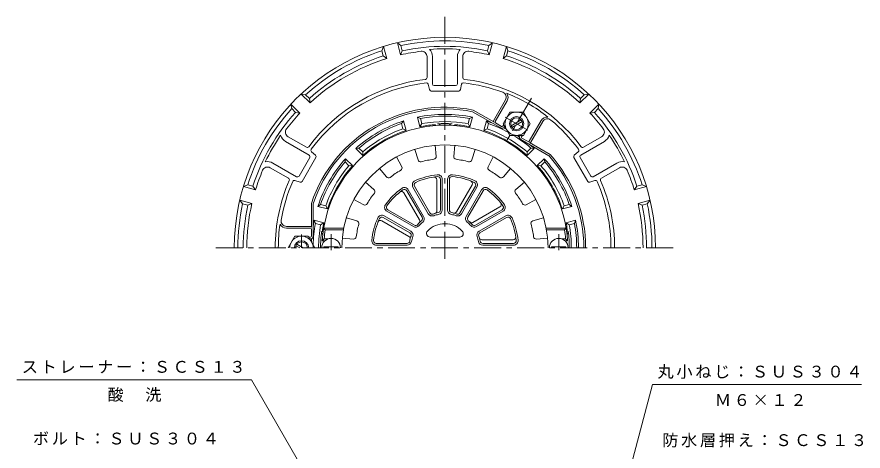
# Model space of a CAD drawing. Units: millimetres, scale not verified. Extents: x -272 to 220, y -346 to 379.
# Drawn here: x -271.6 to 200.4, y 136.7 to 379 of the extents above; entities that cross this region are included whole.
import ezdxf

# ---------------------------------------------------------------- set-up
doc = ezdxf.new("R2010")
doc.units = ezdxf.units.MM
doc.header["$LTSCALE"] = 3
doc.linetypes.add('CHAIN1', pattern=[8, 5, -1, 1, -1])
for name, color, linetype, lineweight in [('0-0_通り芯', 3, 'Continuous', 9), ('0-1_躯体', 2, 'Continuous', 9), ('0-2_仕上', 6, 'Continuous', 9), ('0-5_寸法', 7, 'Continuous', 9), ('0-A', 4, 'Continuous', 9)]:
    doc.layers.add(name, color=color, linetype=linetype, lineweight=lineweight)
doc.styles.add('ＭＳ ゴシック', font='')
doc.styles.get('ＭＳ ゴシック').set_extended_font_data('MS Gothic')

msp = doc.modelspace()

# ---------------------------------------------------------------- linework, layer by layer
at = {"layer": '0-0_通り芯', "linetype": 'CHAIN1'}
for p, q in [((-32.886, 379.043), (-32.886, 242.727)), ((-160.598, 250.154), (97.386, 250.154))]:
    msp.add_line(p, q, dxfattribs=at)
at = {"layer": '0-1_躯体', "color": 4}
for p, q in [((-0.386, 319.436), (3.364, 325.931)), ((3.364, 325.931), (10.864, 325.931)), ((14.614, 319.436), (10.864, 325.931)), ((4.018, 318.226), (9.709, 321.512)), ((3.364, 312.941), (-0.386, 319.436)), ((4.518, 317.36), (10.209, 320.646)), ((10.864, 312.941), (14.614, 319.436)), ((3.364, 312.941), (10.864, 312.941)), ((-116.636, 256.649), (-120.386, 250.154)), ((-109.136, 256.649), (-116.636, 256.649)), ((-105.386, 250.154), (-109.136, 256.649)), ((-113.886, 250.154), (-115.982, 251.364)), ((-111.886, 250.154), (-115.482, 252.23))]:
    msp.add_line(p, q, dxfattribs=at)
at = {"layer": '0-1_躯体'}
for p, q in [((-56.004, 320.977), (-57.169, 319.527)), ((-54.578, 315.656), (-56.004, 320.977)), ((-45.765, 319.468), (-46.544, 322.374)), ((-20.008, 319.468), (-19.229, 322.374)), ((-17.496, 323.047), (-19.229, 322.374)), ((-18.921, 317.726), (-17.496, 323.047)), ((-56.39, 316.621), (-57.169, 319.527)), ((-56.39, 316.621), (-54.578, 315.656)), ((-45.765, 319.468), (-46.851, 317.726)), ((-20.008, 319.468), (-18.921, 317.726)), ((-9.382, 316.621), (-11.194, 315.656)), ((-9.382, 316.621), (-8.604, 319.527)), ((-78.696, 303.742), (-80.824, 305.87)), ((-78.696, 303.742), (-78.766, 301.691)), ((12.924, 303.742), (15.051, 305.87)), ((12.924, 303.742), (12.994, 301.691)), ((12.994, 301.691), (16.889, 305.586)), ((16.889, 305.586), (15.051, 305.87)), ((-88.318, 299.929), (-88.602, 298.092)), ((-86.475, 295.964), (-88.602, 298.092)), ((-84.423, 296.034), (-88.318, 299.929)), ((20.702, 295.964), (22.829, 298.092)), ((-86.475, 295.964), (-84.423, 296.034)), ((20.702, 295.964), (18.65, 296.034)), ((-99.353, 273.658), (-102.259, 274.436)), ((33.58, 273.658), (36.487, 274.436)), ((37.936, 273.272), (36.487, 274.436)), ((-99.353, 273.658), (-98.388, 271.846)), ((33.58, 273.658), (32.615, 271.846)), ((32.615, 271.846), (37.936, 273.272)), ((-102.2, 263.033), (-105.106, 263.811)), ((-102.2, 263.033), (-100.458, 264.119)), ((36.427, 263.033), (34.686, 264.119)), ((36.427, 263.033), (39.334, 263.811))]:
    msp.add_line(p, q, dxfattribs=at)
for points in [[(-46.851, 317.726), (-48.277, 323.047), (-46.544, 322.374)], [(-11.194, 315.656), (-9.768, 320.977), (-8.604, 319.527)], [(-78.766, 301.691), (-82.661, 305.586), (-80.824, 305.87)], [(18.65, 296.034), (22.546, 299.929), (22.829, 298.092)], [(-98.388, 271.846), (-103.709, 273.272), (-102.259, 274.436)], [(-100.458, 264.119), (-105.779, 265.545), (-105.106, 263.811)], [(34.686, 264.119), (40.007, 265.545), (39.334, 263.811)]]:
    msp.add_lwpolyline(points, dxfattribs=at)
at = {"layer": '0-1_躯体', "color": 4}
for radius in [4, 3.324]:
    msp.add_circle((7.114, 319.436), radius, dxfattribs=at)
for centre, radius, start, end in [((7.109, 319.439), 6.5, 59.95093, 240.04913), ((7.119, 319.433), 6.5, 239.95087, 60.04907), ((-112.886, 250.16), 6.5, 359.95087, 180.04907), ((-112.886, 250.154), 4, 0, 180), ((-112.886, 250.154), 3.324, 0, 180)]:
    msp.add_arc(centre, radius, start, end, dxfattribs=at)
at = {"layer": '0-1_躯体'}
for centre, radius, start, end in [((-32.886, 250.154), 74.5, 108.07777, 131.92224), ((-32.886, 250.154), 74.5, 78.07777, 101.92224), ((-32.886, 250.154), 73.5, 79.29149, 100.70854), ((-32.886, 250.154), 74.5, 69.39835, 71.92224), ((-32.886, 250.154), 73.5, 109.29149, 130.70854), ((-32.886, 250.154), 70.5, 109.47449, 130.52557), ((-32.886, 250.154), 69, 95.13783, 101.67665), ((-32.886, 250.154), 70.5, 79.47449, 100.52557), ((-38.886, 316.885), 2, 53.16588, 95.13788), ((-32.886, 250.154), 69.376, 86.59644, 93.40356), ((-36.886, 317.411), 2, 36.91788, 93.40337), ((-28.886, 317.411), 2, 86.59663, 143.08212), ((-26.886, 316.885), 2, 84.86212, 126.83412), ((-32.886, 250.154), 69, 78.32338, 84.86217), ((-32.886, 250.154), 70.5, 49.47449, 70.52557), ((-32.886, 250.154), 73.5, 61.32385, 70.70854), ((-32.886, 250.154), 74.5, 62.70625, 63.97354), ((-32.886, 250.154), 69, 108.32338, 131.67665), ((-32.886, 250.154), 69, 48.32338, 71.67665), ((-32.886, 250.154), 73.5, 49.29149, 58.67616), ((-32.886, 250.154), 74.5, 56.02647, 57.43443), ((-32.886, 250.154), 74.5, 48.07777, 50.60187), ((-32.886, 250.154), 74.5, 138.07777, 161.92224), ((-32.886, 250.154), 73.5, 139.29149, 160.70854), ((-32.886, 250.154), 74.5, 18.07777, 41.92224), ((-32.886, 250.154), 73.5, 19.29149, 40.70854), ((-32.886, 250.154), 70.5, 139.47449, 160.52557), ((-32.886, 250.154), 69, 138.32338, 161.67665), ((-32.886, 250.154), 69, 18.32338, 41.67665), ((-32.886, 250.154), 70.5, 19.47449, 40.52557), ((-32.886, 250.154), 74.5, 168.07777, 170.60187), ((-32.886, 250.154), 74.5, 0, 11.92224), ((-32.886, 250.154), 73.5, 169.29144, 178.67616), ((-32.886, 250.154), 70.5, 169.47441, 179.99998), ((-99.136, 260.154), 2, 171.41681, 213.38852), ((-32.886, 250.154), 69, 168.32335, 171.41632), ((-32.886, 250.154), 69, 8.58368, 11.67665), ((33.363, 260.154), 2, 326.61148, 8.58319), ((-32.886, 250.154), 70.5, 0, 10.52557), ((-32.886, 250.154), 73.5, 0, 10.70854), ((-32.886, 250.154), 74.5, 176.02646, 177.43445), ((-32.886, 250.154), 69.376, 172.32347, 180), ((-99.658, 259.154), 2, 172.32343, 228.81134), ((33.885, 259.154), 2, 311.18866, 7.67657), ((-32.886, 250.154), 69.376, 0, 7.67653)]:
    msp.add_arc(centre, radius, start, end, dxfattribs=at)
at = {"layer": '0-2_仕上'}
for p, q in [((-38.386, 307.39), (-37.793, 301.222)), ((-27.386, 307.39), (-27.979, 301.222)), ((-49.708, 305.138), (-47.895, 299.213)), ((-16.064, 305.138), (-17.877, 299.213)), ((-59.871, 300.929), (-56.963, 295.457)), ((-5.902, 300.929), (-8.81, 295.457)), ((-69.469, 294.515), (-65.527, 289.735)), ((3.697, 294.515), (-0.245, 289.735)), ((-37.386, 270.8), (-37.386, 288.184)), ((-35.386, 271.279), (-35.386, 288.446)), ((-34.386, 271.279), (-34.386, 288.446)), ((-31.386, 288.446), (-31.386, 271.279)), ((-30.386, 288.446), (-30.386, 271.279)), ((-77.248, 286.737), (-72.467, 282.795)), ((-50.733, 284.066), (-42.149, 269.199)), ((-49.867, 284.566), (-41.284, 269.698)), ((-26.46, 270.284), (-17.769, 285.339)), ((-24.489, 269.698), (-15.905, 284.566)), ((-23.623, 269.199), (-15.039, 284.066)), ((11.475, 286.737), (6.694, 282.795)), ((-47.106, 265.784), (-55.798, 280.839)), ((-45.614, 267.199), (-54.197, 282.066)), ((-44.748, 267.698), (-53.331, 282.566)), ((-12.441, 282.566), (-21.025, 267.699)), ((-11.575, 282.066), (-20.159, 267.199)), ((-83.661, 277.139), (-78.189, 274.231)), ((17.888, 277.139), (12.417, 274.231)), ((-65.298, 270.599), (-50.431, 262.015)), ((-64.798, 271.465), (-49.931, 262.881)), ((-17.256, 264.374), (-2.202, 273.066)), ((-15.842, 262.881), (-0.975, 271.465)), ((-15.342, 262.015), (-0.475, 270.599)), ((-87.87, 266.976), (-81.945, 265.163)), ((-53.016, 256.58), (-68.071, 265.272)), ((-52.431, 258.551), (-67.298, 267.135)), ((-51.931, 259.417), (-66.798, 268.001)), ((1.025, 268.001), (-13.842, 259.417)), ((1.525, 267.135), (-13.342, 258.551)), ((22.098, 266.976), (16.173, 265.163)), ((-89.324, 261.154), (-100.497, 261.154)), ((-99.641, 260.154), (-100.497, 261.154)), ((-89.51, 260.154), (-99.641, 260.154)), ((23.552, 261.154), (34.725, 261.154)), ((23.737, 260.154), (33.869, 260.154)), ((33.869, 260.154), (34.725, 261.154)), ((-100.201, 255.154), (-101.269, 254.154)), ((-97.987, 255.154), (-100.201, 255.154)), ((-90.123, 255.654), (-83.954, 255.061)), ((-41.148, 256.154), (-24.625, 256.154)), ((24.35, 255.654), (18.182, 255.061)), ((-99.787, 254.154), (-101.269, 254.154)), ((-92.386, 250.754), (-100.386, 250.754)), ((-100.386, 250.154), (-100.386, 250.754)), ((-92.386, 250.154), (-92.386, 250.754)), ((-71.178, 252.654), (-54.011, 252.654)), ((-71.178, 251.654), (-54.011, 251.654)), ((-12.24, 254.654), (5.143, 254.654)), ((-11.762, 252.654), (5.405, 252.654)), ((-11.762, 251.654), (5.405, 251.654)), ((26.614, 250.754), (34.614, 250.754)), ((26.614, 250.154), (26.614, 250.754)), ((34.014, 254.154), (35.497, 254.154)), ((34.614, 250.154), (34.614, 250.754))]:
    msp.add_line(p, q, dxfattribs=at)
at = {"layer": '0-2_仕上', "linetype": 'CHAIN1'}
for p, q in [((-96.386, 248.879), (-96.386, 257.761)), ((30.614, 248.879), (30.614, 257.761))]:
    msp.add_line(p, q, dxfattribs=at)
at = {"layer": '0-2_仕上'}
msp.add_lwpolyline([(32.215, 255.154), (34.428, 255.154), (35.497, 254.154)], dxfattribs=at)
for centre, radius, start, end in [((-32.886, 250.154), 68.5, 3.34764, 176.65236), ((-32.886, 250.154), 57.5, 0, 180), ((-46.461, 299.652), 1.5, 197.01088, 285.33612), ((-32.886, 250.154), 49.825, 97.16351, 105.33641), ((-39.287, 301.079), 1.5, 277.16493, 5.48952), ((-26.486, 301.079), 1.5, 174.51088, 262.83612), ((-32.886, 250.154), 49.825, 74.66353, 82.83641), ((-19.311, 299.652), 1.5, 254.66493, 342.98952), ((-32.886, 250.154), 49.825, 119.66351, 127.83641), ((-58.287, 294.753), 1.5, 299.66493, 27.98952), ((-7.485, 294.753), 1.5, 152.01088, 240.33612), ((-32.886, 250.154), 49.825, 52.16351, 60.33638), ((-64.37, 290.689), 1.5, 219.51088, 307.83612), ((-32.886, 250.154), 41, 95.96355, 114.03645), ((-32.886, 250.154), 40, 95.96353, 114.0365), ((-38.886, 288.184), 1.5, 0.00032, 98.96524), ((-36.886, 288.446), 2.5, 0, 95.96289), ((-36.886, 288.446), 1.5, 0.00032, 95.96295), ((-28.886, 288.446), 2.5, 84.0365, 180), ((-28.886, 288.446), 1.5, 84.0376, 180), ((-32.886, 250.154), 40, 65.96353, 84.0365), ((-32.886, 250.154), 41, 65.96355, 84.03645), ((-1.403, 290.689), 1.5, 232.16493, 320.48952), ((-32.886, 250.154), 41, 125.96355, 144.03645), ((-55.496, 281.316), 2.5, 30, 125.96289), ((-48.568, 285.316), 2.5, 114.0365, 210), ((-48.568, 285.316), 1.5, 114.0376, 210), ((-19.068, 286.089), 1.5, 330.00032, 68.96524), ((-17.205, 285.316), 1.5, 330.00032, 65.96295), ((-17.205, 285.316), 2.5, 330, 65.96289), ((-10.276, 281.316), 2.5, 54.0365, 150), ((-32.886, 250.154), 41, 35.96355, 54.03645), ((-32.886, 250.154), 49.825, 142.16351, 150.33641), ((-73.421, 281.638), 1.5, 322.16493, 50.48952), ((-32.886, 250.154), 40, 125.96353, 144.0365), ((-57.097, 280.089), 1.5, 30.00032, 128.96524), ((-55.496, 281.316), 1.5, 30.00032, 125.96295), ((-10.276, 281.316), 1.5, 54.0376, 150), ((-32.886, 250.154), 40, 35.96353, 54.0365), ((7.649, 281.638), 1.5, 129.51088, 217.83612), ((-32.886, 250.154), 49.825, 29.66351, 37.83641), ((-77.485, 275.555), 1.5, 242.01088, 330.33612), ((-64.048, 272.764), 2.5, 144.0365, 240), ((-2.952, 274.365), 1.5, 300.00032, 38.96524), ((-1.725, 272.764), 2.5, 300, 35.96289), ((11.713, 275.555), 1.5, 209.66493, 297.98952), ((-64.048, 272.764), 1.5, 144.0376, 240), ((-39.984, 270.449), 2.5, 210, 289.2773), ((-39.984, 270.449), 1.5, 210, 289.27898), ((-32.886, 250.154), 20, 100.72209, 109.2778), ((-38.886, 270.8), 1.5, 286.20583, 0.00032), ((-36.886, 271.279), 1.5, 280.72307, 0.00032), ((-36.886, 271.279), 2.5, 280.72171, 0), ((-28.886, 271.279), 2.5, 180, 259.2773), ((-28.886, 271.279), 1.5, 180, 259.27898), ((-32.886, 250.154), 20, 70.72209, 79.2778), ((-27.759, 271.034), 1.5, 256.20583, 330.00032), ((-25.788, 270.448), 2.5, 250.72171, 330), ((-25.788, 270.448), 1.5, 250.72307, 330.00032), ((-1.725, 272.764), 1.5, 300.00032, 35.96295), ((-82.384, 263.729), 1.5, 344.66493, 72.98952), ((-32.886, 250.154), 41, 155.96355, 174.03645), ((-32.886, 250.154), 40, 155.96353, 174.0365), ((-68.048, 265.836), 2.5, 60, 155.96289), ((-68.821, 263.973), 1.5, 60.00032, 158.96524), ((-68.048, 265.836), 1.5, 60.00032, 155.96295), ((-32.886, 250.154), 20, 130.72209, 139.2778), ((-48.405, 265.034), 1.5, 316.20583, 30.00032), ((-32.886, 250.154), 19, 130.72221, 139.27795), ((-46.913, 266.448), 1.5, 310.72307, 30.00032), ((-46.913, 266.448), 2.5, 310.72171, 30), ((-32.886, 250.154), 19, 100.72221, 109.27795), ((-32.886, 250.154), 19, 70.72221, 79.27795), ((-18.86, 266.449), 2.5, 150, 229.2773), ((-32.886, 250.154), 19, 40.72221, 49.27795), ((-18.86, 266.449), 1.5, 150, 229.27898), ((-32.886, 250.154), 20, 40.72209, 49.2778), ((-18.006, 265.673), 1.5, 226.20583, 300.00032), ((2.275, 265.836), 2.5, 24.0365, 120), ((2.275, 265.836), 1.5, 24.0376, 120), ((-32.886, 250.154), 40, 5.96353, 24.0365), ((-32.886, 250.154), 41, 5.96355, 24.03645), ((16.611, 263.729), 1.5, 107.01088, 195.33612), ((-32.886, 250.154), 67.5, 171.48036, 175.752), ((-32.886, 250.154), 49.825, 164.66351, 172.83641), ((-49.181, 264.18), 2.5, 240, 319.2773), ((-49.181, 264.18), 1.5, 240, 319.27898), ((-32.886, 250.154), 13.5, 44.07935, 135.92065), ((-16.592, 264.18), 2.5, 220.72171, 300), ((-16.592, 264.18), 1.5, 220.72307, 300.00032), ((-32.886, 250.154), 49.825, 7.16351, 15.33641), ((-32.886, 250.154), 67.5, 4.248, 8.51964), ((-96.386, 250.154), 5.25, 0, 180), ((-83.811, 256.554), 1.5, 264.51088, 352.83612), ((-53.766, 255.281), 1.5, 346.20583, 60.00032), ((-32.886, 250.154), 20, 160.72209, 169.2778), ((-53.181, 257.252), 1.5, 340.72307, 60.00032), ((-53.181, 257.252), 2.5, 340.72171, 60), ((-32.886, 250.154), 19, 160.72221, 169.27795), ((-41.148, 258.154), 2, 135.92184, 270), ((-24.625, 258.154), 2, 270, 44.07816), ((-12.592, 257.252), 2.5, 120, 199.2773), ((-32.886, 250.154), 19, 10.72221, 19.27795), ((-12.592, 257.252), 1.5, 120, 199.27898), ((-32.886, 250.154), 20, 10.72209, 19.2778), ((-12.24, 256.154), 1.5, 196.20583, 270.00032), ((5.143, 256.154), 1.5, 270.00032, 8.96524), ((18.039, 256.554), 1.5, 187.16493, 275.48952), ((30.614, 250.154), 5.25, 0, 180), ((-71.178, 254.154), 2.5, 174.0365, 270), ((-71.178, 254.154), 1.5, 174.0376, 270), ((-54.011, 254.154), 1.5, 270, 349.27898), ((-54.011, 254.154), 2.5, 270, 349.2773), ((-11.762, 254.154), 2.5, 190.72171, 270), ((-11.762, 254.154), 1.5, 190.72307, 270.00032), ((5.405, 254.154), 2.5, 270, 5.96289), ((5.405, 254.154), 1.5, 270.00032, 5.96295)]:
    msp.add_arc(centre, radius, start, end, dxfattribs=at)
at = {"layer": '0-5_寸法'}
for p, q in [((-271.628, 176.525), (-140.789, 176.525)), ((-46.303, 12.87), (-140.789, 176.525)), ((31.093, -20.787), (82.88, 173.882)), ((82.88, 173.882), (199.44, 173.882))]:
    msp.add_line(p, q, dxfattribs=at)
at = {"layer": '0-A'}
for p, q in [((-57.603, 357.854), (-59.416, 364.62)), ((-57.433, 363.015), (-59.416, 364.62)), ((-6.356, 364.62), (-8.339, 363.015)), ((-8.169, 357.854), (-6.356, 364.62)), ((-67.144, 362.549), (-68.059, 360.168)), ((-67.281, 357.267), (-68.059, 360.168)), ((-65.331, 355.784), (-67.144, 362.549)), ((-56.656, 360.114), (-57.603, 357.854)), ((-56.656, 360.114), (-57.433, 363.015)), ((-9.117, 360.114), (-8.339, 363.015)), ((-9.117, 360.114), (-8.169, 357.854)), ((-0.442, 355.784), (1.371, 362.549)), ((2.286, 360.168), (1.371, 362.549)), ((1.509, 357.267), (2.286, 360.168)), ((-67.281, 357.267), (-65.331, 355.784)), ((-42.868, 356.867), (-42.868, 345.152)), ((-39.868, 341.686), (-39.868, 356.867)), ((-25.905, 341.686), (-25.905, 356.867)), ((-22.905, 356.867), (-22.905, 345.152)), ((1.509, 357.267), (-0.442, 355.784)), ((-41.539, 338.474), (-42.177, 341.42)), ((-38.868, 340.686), (-26.905, 340.686)), ((-24.234, 338.474), (-23.595, 341.42)), ((-108.142, 331.067), (-113.095, 336.019)), ((-110.575, 335.621), (-113.095, 336.019)), ((-108.452, 333.498), (-110.575, 335.621)), ((-40.561, 337.686), (-25.211, 337.686)), ((42.369, 331.067), (47.322, 336.019)), ((42.679, 333.498), (44.803, 335.621)), ((47.322, 336.019), (44.803, 335.621)), ((-108.452, 333.498), (-108.142, 331.067)), ((0.905, 332.682), (-5.779, 321.106)), ((-4.913, 320.606), (1.771, 332.182)), ((42.679, 333.498), (42.369, 331.067)), ((-113.799, 325.41), (-118.752, 330.363)), ((-118.752, 330.363), (-118.354, 327.843)), ((-116.23, 325.719), (-118.354, 327.843)), ((-116.23, 325.719), (-113.799, 325.41)), ((-1.765, 317.057), (-17.42, 326.095)), ((-17.06, 327.042), (-5.596, 320.423)), ((48.026, 325.41), (52.979, 330.363)), ((50.457, 325.719), (48.026, 325.41)), ((50.457, 325.719), (52.581, 327.843)), ((52.581, 327.843), (52.979, 330.363)), ((14.14, 309.606), (20.824, 321.182)), ((-4.73, 319.923), (-1.265, 317.923)), ((-0.582, 318.106), (-0.1, 318.941)), ((0.477, 317.941), (0.284, 317.606)), ((15.006, 309.106), (21.69, 320.682)), ((-120.312, 312.155), (-110.166, 306.298)), ((9.137, 312.941), (8.944, 312.606)), ((9.81, 312.106), (10.292, 312.941)), ((54.539, 312.155), (44.394, 306.298)), ((-121.812, 309.557), (-108.664, 301.966)), ((9.493, 310.557), (25.147, 301.519)), ((13.457, 309.423), (9.993, 311.423)), ((25.788, 302.304), (14.323, 308.923)), ((56.039, 309.557), (42.892, 301.966)), ((-107.279, 303.833), (-105.047, 301.807)), ((41.507, 303.833), (39.275, 301.807)), ((-128.794, 297.464), (-115.646, 289.874)), ((-108.298, 300.6), (-114.28, 290.24)), ((-112.529, 287.273), (-104.853, 300.567)), ((39.081, 300.567), (46.756, 287.273)), ((48.507, 290.24), (42.526, 300.6)), ((63.021, 297.464), (49.873, 289.874)), ((-130.294, 294.866), (-120.148, 289.009)), ((64.521, 294.866), (54.376, 289.009)), ((-142.901, 285.326), (-145.281, 284.411)), ((-138.516, 282.599), (-145.281, 284.411)), ((-139.999, 284.549), (-142.901, 285.326)), ((-139.999, 284.549), (-138.516, 282.599)), ((-116.57, 287.74), (-113.7, 286.821)), ((50.798, 287.74), (47.927, 286.821)), ((74.227, 284.549), (72.743, 282.599)), ((72.743, 282.599), (79.509, 284.411)), ((74.227, 284.549), (77.128, 285.326)), ((79.509, 284.411), (77.128, 285.326)), ((-140.586, 274.871), (-147.352, 276.684)), ((-147.352, 276.684), (-145.748, 274.701)), ((-142.846, 273.924), (-145.748, 274.701)), ((-142.846, 273.924), (-140.586, 274.871)), ((-107.386, 274.893), (-107.386, 261.654)), ((-106.386, 256.654), (-106.386, 274.73)), ((74.814, 274.871), (81.58, 276.684)), ((77.074, 273.924), (74.814, 274.871)), ((77.074, 273.924), (79.975, 274.701)), ((79.975, 274.701), (81.58, 276.684)), ((-121.253, 262.154), (-107.886, 262.154)), ((-107.886, 261.154), (-121.253, 261.154)), ((-107.386, 260.654), (-107.386, 256.654)), ((-107.886, 256.154), (-108.85, 256.154)), ((-108.273, 255.154), (-107.886, 255.154))]:
    msp.add_line(p, q, dxfattribs=at)
at = {"layer": '0-A', "linetype": 'CHAIN1'}
for p, q in [((15.342, 333.688), (1.916, 310.433)), ((0.755, 323.108), (13.384, 315.816)), ((-112.886, 250.16), (-112.886, 257.69))]:
    msp.add_line(p, q, dxfattribs=at)
at = {"layer": '0-A'}
for centre, radius, start, end in [((-32.886, 250.154), 117.5, 0, 180), ((-32.886, 250.154), 115.5, 77.72942, 102.27058), ((-32.886, 250.154), 115.5, 107.7294, 132.27057), ((-32.886, 250.154), 110.5, 96.93594, 102.92549), ((-32.886, 250.154), 112.5, 77.80225, 102.19774), ((-45.868, 356.867), 3, 0, 96.93608), ((-32.886, 250.154), 111.106, 85.57837, 94.42162), ((-45.868, 356.867), 6, 0, 42.60974), ((-19.905, 356.867), 6, 137.39026, 180), ((-19.905, 356.867), 3, 83.06392, 180), ((-32.886, 250.154), 110.5, 77.07451, 83.06406), ((-32.886, 250.154), 115.5, 47.72942, 72.27058), ((-32.886, 250.154), 112.5, 107.80226, 132.19774), ((-32.886, 250.154), 110.5, 107.07451, 132.92548), ((-32.886, 250.154), 110.5, 47.07451, 72.92548), ((-32.886, 250.154), 112.5, 47.80226, 72.19774), ((-43.868, 345.152), 1, 276.59349, 0), ((-21.905, 345.152), 1, 180, 263.40651), ((-32.886, 250.154), 94.631, 96.59404, 143.40594), ((-32.886, 250.154), 92.631, 96.43427, 143.56573), ((-43.155, 341.208), 1, 12.23137, 96.43361), ((-38.868, 341.686), 1, 180, 270), ((-26.905, 341.686), 1, 270, 0), ((-22.618, 341.208), 1, 83.56639, 167.76863), ((-32.886, 250.154), 92.631, 69.6339, 83.56573), ((-32.886, 250.154), 94.631, 36.59404, 83.40596), ((-40.561, 338.686), 1, 192.23178, 270), ((-25.211, 338.686), 1, 270, 347.76822), ((-1.693, 334.182), 3, 329.99994, 69.63379), ((-1.693, 334.182), 4, 329.99979, 34.50641), ((-32.886, 250.154), 92.931, 51.78523, 68.21469), ((-32.886, 250.154), 115.5, 137.72942, 162.27058), ((-32.886, 250.154), 112.5, 137.80226, 162.19774), ((-32.886, 250.154), 78.5, 78.36923, 161.63063), ((-32.886, 250.154), 77.5, 78.48866, 161.5118), ((-32.886, 250.154), 112.5, 17.80226, 42.19774), ((-32.886, 250.154), 115.5, 17.7294, 42.27058), ((-32.886, 250.154), 110.5, 137.07451, 143.06406), ((-5.346, 320.856), 0.5, 149.99821, 239.99922), ((24.288, 319.182), 4, 85.49348, 150.00011), ((24.288, 319.182), 3, 50.36618, 150.00003), ((-32.886, 250.154), 92.631, 36.43428, 50.36606), ((-32.886, 250.154), 110.5, 36.93593, 42.92549), ((-118.812, 314.753), 3, 143.06392, 240), ((-4.48, 320.356), 0.5, 150, 240), ((-1.015, 318.356), 1.5, 240, 330), ((-1.015, 318.356), 0.5, 240, 330), ((53.039, 314.753), 3, 300, 36.93608), ((-32.886, 250.154), 111.106, 145.57835, 154.42165), ((-118.812, 314.753), 6, 197.39026, 240), ((10.243, 311.856), 1.5, 150, 240), ((10.243, 311.856), 0.5, 150, 240), ((53.039, 314.753), 6, 300, 342.60974), ((-32.886, 250.154), 111.106, 25.57835, 34.42163), ((13.707, 309.856), 0.5, 240, 330), ((14.573, 309.356), 0.5, 239.99945, 330.00046), ((-109.666, 307.164), 1, 240, 323.40651), ((-106.607, 304.574), 1, 143.56639, 227.76863), ((-32.886, 250.154), 78.5, 0, 41.63054), ((40.834, 304.574), 1, 312.23137, 36.43361), ((43.894, 307.164), 1, 216.59349, 300), ((-131.793, 292.268), 6, 60, 102.60974), ((-109.164, 301.1), 1, 330, 60), ((-105.719, 301.067), 1, 330, 47.76822), ((-32.886, 250.154), 77.5, 0, 41.63054), ((39.947, 301.067), 1, 132.23178, 210), ((43.392, 301.1), 1, 120, 210), ((66.021, 292.268), 6, 77.39026, 120), ((-32.886, 250.154), 110.5, 156.93593, 162.92548), ((-131.793, 292.268), 3, 60, 156.93608), ((66.021, 292.268), 3, 23.06392, 120), ((-32.886, 250.154), 110.5, 17.07451, 23.06407), ((-120.648, 288.143), 1, 336.59349, 60), ((-115.146, 290.74), 1, 240, 330), ((49.373, 290.74), 1, 210, 300), ((54.876, 288.143), 1, 120, 203.40651), ((-32.886, 250.154), 94.631, 156.59404, 180), ((-32.886, 250.154), 92.631, 156.43427, 170.36606), ((-116.875, 286.788), 1, 72.23137, 156.43361), ((-113.395, 287.773), 1, 252.23178, 330), ((47.622, 287.773), 1, 210, 287.76822), ((51.103, 286.788), 1, 23.56639, 107.76863), ((-32.886, 250.154), 92.631, 0, 23.56573), ((-32.886, 250.154), 94.631, 0, 23.40596), ((-32.886, 250.154), 115.5, 167.72942, 180), ((-32.886, 250.154), 112.5, 167.80225, 180), ((-32.886, 250.154), 110.5, 167.07451, 180), ((-32.886, 250.154), 110.5, 0, 12.92549), ((-32.886, 250.154), 112.5, 0, 12.19774), ((-32.886, 250.154), 115.5, 0, 12.27058), ((-121.253, 265.154), 3, 170.36618, 270.00003), ((-32.886, 250.154), 92.931, 171.78523, 179.99998), ((-121.253, 265.154), 4, 205.49348, 270.00011), ((-107.886, 261.654), 0.5, 359.99945, 90.00046), ((-107.886, 260.654), 0.5, 0, 90), ((-107.886, 256.654), 0.5, 270, 0), ((-107.886, 256.654), 1.5, 270, 0)]:
    msp.add_arc(centre, radius, start, end, dxfattribs=at)

# ---------------------------------------------------------------- texts
at = {"layer": '0-5_寸法', "char_height": 6.598, "attachment_point": 7, "style": 'ＭＳ ゴシック'}
for s, insert in [('\\T1.17;ストレーナー：ＳＣＳ１３', (-268.927, 180.104)), ('\\T1.17;丸小ねじ：ＳＵＳ３０４', (85.721, 177.054)), ('\\T1.17;酸\u3000洗', (-221.076, 164.182)), ('\\T1.17;Ｍ６×１２', (117.687, 161.832)), ('\\T1.17;ボルト：ＳＵＳ３０４', (-262.713, 140.054)), ('\\T1.17;防水層押え：ＳＣＳ１３', (88.305, 138.804))]:
    msp.add_mtext(s, dxfattribs=dict(at, insert=insert))

doc.saveas('drawing.dxf')
